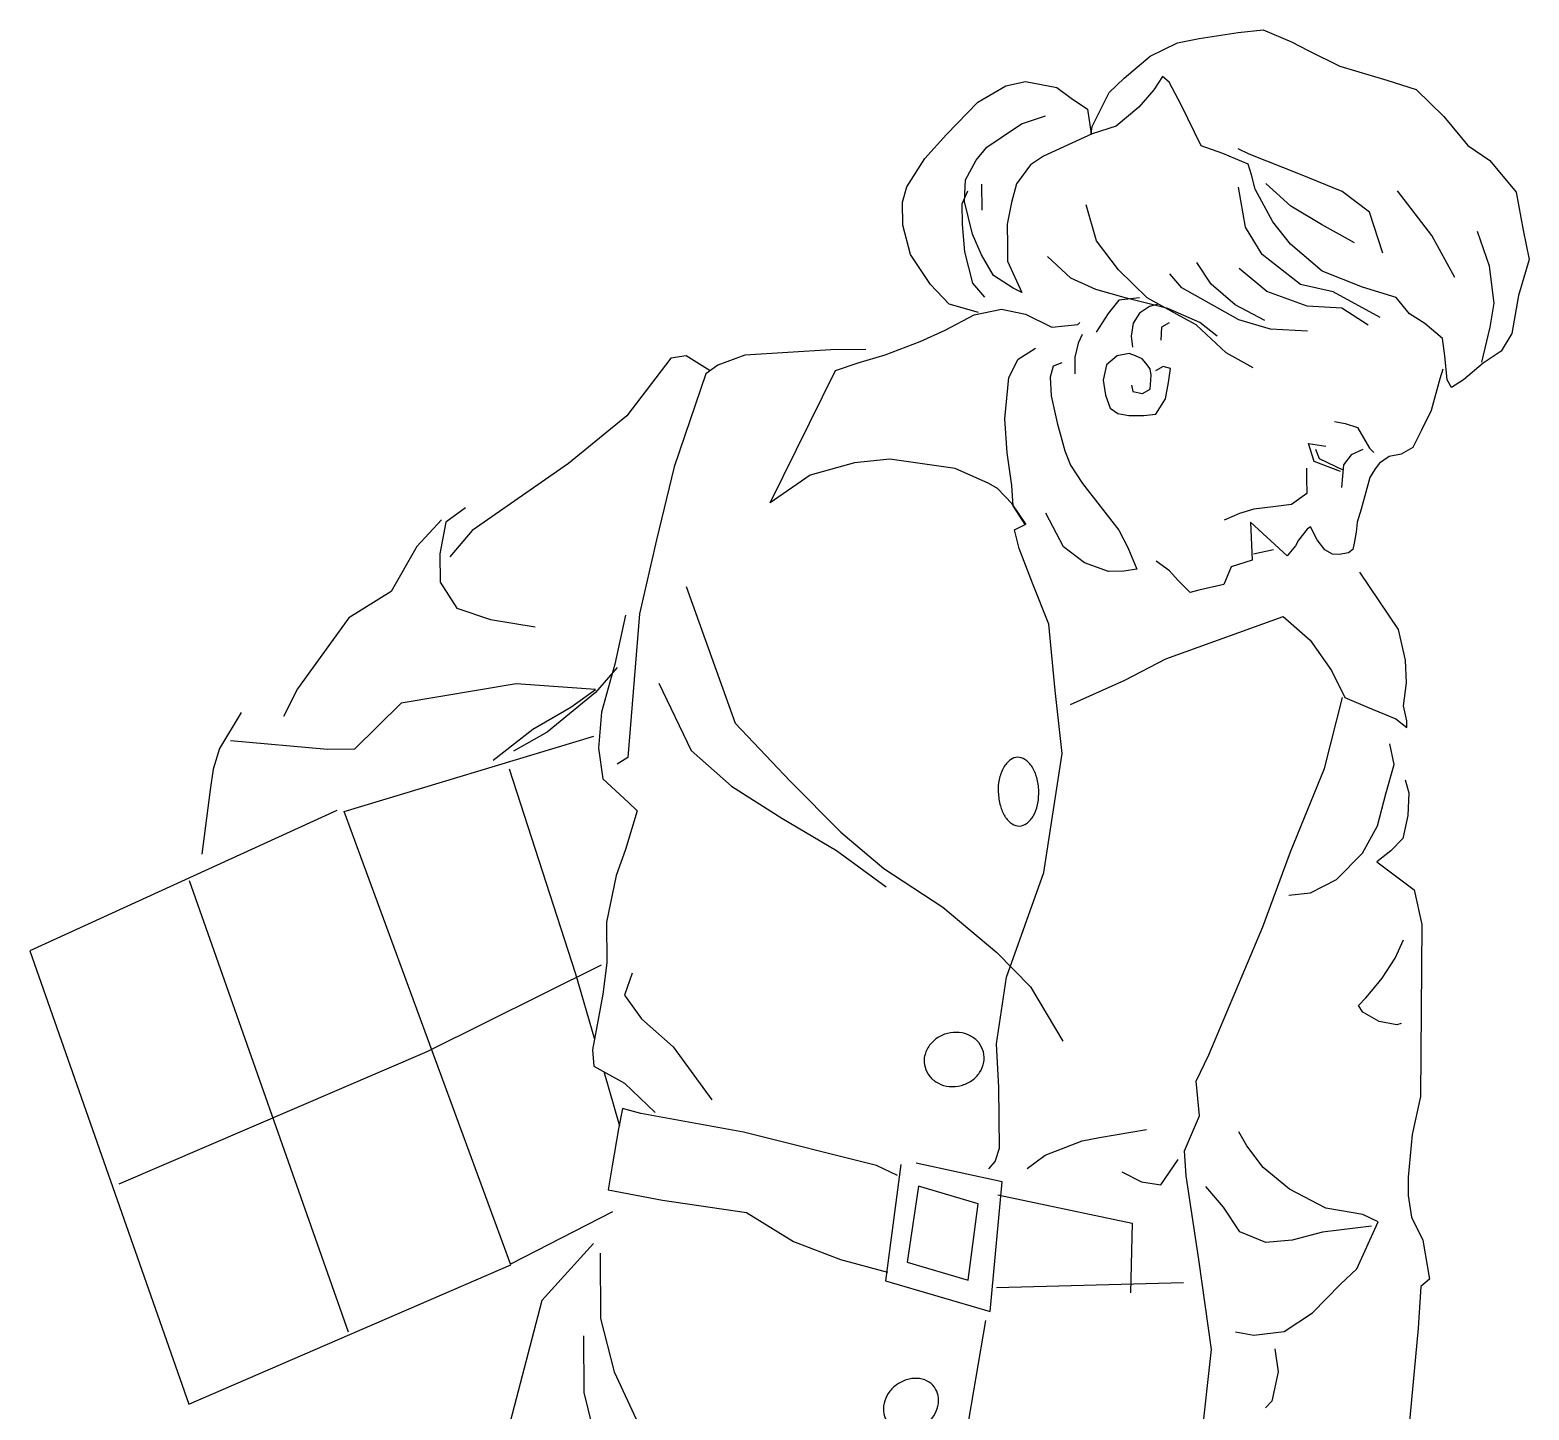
# Model space of a CAD drawing. Header units: millimetres. Extents: x -1535.08 to -1534.1, y 1859.82 to 1861.54.
# Drawn here: x -1535.078 to -1534.269, y 1860.796 to 1861.541 of the extents above; entities that cross this region are included whole.
import ezdxf

# ---------------------------------------------------------------- set-up
doc = ezdxf.new("R2010")
doc.units = ezdxf.units.MM
doc.header["$LTSCALE"] = 10
doc.layers.add('Humanos', color=2, linetype='Continuous')

msp = doc.modelspace()

# ---------------------------------------------------------------- linework, layer by layer
at = {"layer": 'Humanos'}
for p, q in [((-1534.45856, 1861.53366), (-1534.44684, 1861.53612)), ((-1534.44684, 1861.53612), (-1534.42573, 1861.53934)), ((-1534.42573, 1861.53934), (-1534.41231, 1861.54065)), ((-1534.41231, 1861.54065), (-1534.39698, 1861.53425)), ((-1534.47326, 1861.52647), (-1534.45856, 1861.53366)), ((-1534.39698, 1861.53425), (-1534.38804, 1861.52963)), ((-1534.38804, 1861.52963), (-1534.37101, 1861.52107)), ((-1534.48725, 1861.51459), (-1534.47326, 1861.52647)), ((-1534.37101, 1861.52107), (-1534.3456, 1861.51359)), ((-1534.55115, 1861.51046), (-1534.5406, 1861.51291)), ((-1534.5406, 1861.51291), (-1534.52362, 1861.50955)), ((-1534.4954, 1861.50696), (-1534.48725, 1861.51459)), ((-1534.46661, 1861.51546), (-1534.47125, 1861.50837)), ((-1534.46306, 1861.51247), (-1534.46661, 1861.51546)), ((-1534.45657, 1861.50028), (-1534.46306, 1861.51247)), ((-1534.3456, 1861.51359), (-1534.32978, 1861.50854)), ((-1534.56633, 1861.50159), (-1534.55115, 1861.51046)), ((-1534.52362, 1861.50955), (-1534.51584, 1861.50375)), ((-1534.51584, 1861.50375), (-1534.50706, 1861.49796)), ((-1534.4982, 1861.50157), (-1534.4954, 1861.50696)), ((-1534.47125, 1861.50837), (-1534.47938, 1861.49889)), ((-1534.32978, 1861.50854), (-1534.31487, 1861.49391)), ((-1534.58329, 1861.48431), (-1534.56633, 1861.50159)), ((-1534.50706, 1861.49796), (-1534.50509, 1861.48455)), ((-1534.50462, 1861.48858), (-1534.4982, 1861.50157)), ((-1534.47938, 1861.49889), (-1534.4917, 1861.48871)), ((-1534.44578, 1861.47807), (-1534.45657, 1861.50028)), ((-1534.55323, 1861.48292), (-1534.54273, 1861.49007)), ((-1534.54273, 1861.49007), (-1534.52985, 1861.49422)), ((-1534.50509, 1861.48455), (-1534.50462, 1861.48858)), ((-1534.4917, 1861.48871), (-1534.50458, 1861.48455)), ((-1534.31487, 1861.49391), (-1534.3018, 1861.47826)), ((-1534.59491, 1861.47128), (-1534.58329, 1861.48431)), ((-1534.56141, 1861.47747), (-1534.55323, 1861.48292)), ((-1534.50458, 1861.48455), (-1534.53082, 1861.47256)), ((-1534.60467, 1861.45591), (-1534.59491, 1861.47128)), ((-1534.56721, 1861.47037), (-1534.56141, 1861.47747)), ((-1534.53082, 1861.47256), (-1534.53782, 1861.46779)), ((-1534.434, 1861.47398), (-1534.44578, 1861.47807)), ((-1534.42035, 1861.46824), (-1534.434, 1861.47398)), ((-1534.4199, 1861.47361), (-1534.4258, 1861.47641)), ((-1534.3921, 1861.46263), (-1534.4199, 1861.47361)), ((-1534.3018, 1861.47826), (-1534.28997, 1861.47015)), ((-1534.57298, 1861.45974), (-1534.56721, 1861.47037)), ((-1534.53782, 1861.46779), (-1534.54544, 1861.45765)), ((-1534.41862, 1861.46238), (-1534.42035, 1861.46824)), ((-1534.28997, 1861.47015), (-1534.27571, 1861.45317)), ((-1534.60694, 1861.44767), (-1534.60467, 1861.45591)), ((-1534.57354, 1861.44798), (-1534.57298, 1861.45974)), ((-1534.56424, 1861.45747), (-1534.5641, 1861.44338)), ((-1534.54544, 1861.45765), (-1534.5482, 1861.44755)), ((-1534.42187, 1861.43416), (-1534.4256, 1861.45577)), ((-1534.4167, 1861.45468), (-1534.41862, 1861.46238)), ((-1534.40713, 1861.43715), (-1534.4167, 1861.45468)), ((-1534.39731, 1861.44547), (-1534.41085, 1861.45776)), ((-1534.3697, 1861.45345), (-1534.3921, 1861.46263)), ((-1534.60682, 1861.43525), (-1534.60694, 1861.44767)), ((-1534.57471, 1861.4468), (-1534.57175, 1861.45388)), ((-1534.5746, 1861.43556), (-1534.57471, 1861.4468)), ((-1534.56918, 1861.43041), (-1534.57354, 1861.44798)), ((-1534.5482, 1861.44755), (-1534.55044, 1861.43579)), ((-1534.35499, 1861.44235), (-1534.3697, 1861.45345)), ((-1534.32131, 1861.42974), (-1534.33983, 1861.45373)), ((-1534.27571, 1861.45317), (-1534.27199, 1861.43256)), ((-1534.50219, 1861.42685), (-1534.50774, 1861.44626)), ((-1534.38077, 1861.43572), (-1534.39731, 1861.44547)), ((-1534.34773, 1861.4201), (-1534.35499, 1861.44235)), ((-1534.60264, 1861.41951), (-1534.60682, 1861.43525)), ((-1534.57329, 1861.42097), (-1534.5746, 1861.43556)), ((-1534.56438, 1861.41921), (-1534.56918, 1861.43041)), ((-1534.55044, 1861.43579), (-1534.55032, 1861.42404)), ((-1534.41284, 1861.41948), (-1534.42187, 1861.43416)), ((-1534.39762, 1861.42499), (-1534.40713, 1861.43715)), ((-1534.36305, 1861.42582), (-1534.38077, 1861.43572)), ((-1534.2901, 1861.41309), (-1534.29666, 1861.43183)), ((-1534.27199, 1861.43256), (-1534.26882, 1861.41682)), ((-1534.55032, 1861.42404), (-1534.55025, 1861.41582)), ((-1534.49029, 1861.41119), (-1534.50219, 1861.42685)), ((-1534.38053, 1861.41039), (-1534.39762, 1861.42499)), ((-1534.30884, 1861.40704), (-1534.32131, 1861.42974)), ((-1534.59191, 1861.40317), (-1534.60264, 1861.41951)), ((-1534.56893, 1861.40389), (-1534.57329, 1861.42097)), ((-1534.55789, 1861.40819), (-1534.56438, 1861.41921)), ((-1534.55025, 1861.41582), (-1534.54253, 1861.39894)), ((-1534.51609, 1861.40674), (-1534.52862, 1861.41837)), ((-1534.44037, 1861.40344), (-1534.44804, 1861.41511)), ((-1534.39221, 1861.40323), (-1534.41284, 1861.41948)), ((-1534.26882, 1861.41682), (-1534.27451, 1861.3973)), ((-1534.54725, 1861.40125), (-1534.55789, 1861.40819)), ((-1534.50261, 1861.4005), (-1534.51609, 1861.40674)), ((-1534.47488, 1861.39606), (-1534.49029, 1861.41119)), ((-1534.45613, 1861.40144), (-1534.46275, 1861.4091)), ((-1534.4103, 1861.39953), (-1534.42518, 1861.41181)), ((-1534.35863, 1861.40187), (-1534.38053, 1861.41039)), ((-1534.28756, 1861.39315), (-1534.2901, 1861.41309)), ((-1534.58174, 1861.39269), (-1534.59191, 1861.40317)), ((-1534.56248, 1861.3964), (-1534.56893, 1861.40389)), ((-1534.54253, 1861.39894), (-1534.54725, 1861.40125)), ((-1534.48612, 1861.39595), (-1534.50261, 1861.4005)), ((-1534.44314, 1861.39401), (-1534.45613, 1861.40144)), ((-1534.42735, 1861.39232), (-1534.44037, 1861.40344)), ((-1534.38857, 1861.39151), (-1534.4103, 1861.39953)), ((-1534.37455, 1861.39937), (-1534.39221, 1861.40323)), ((-1534.34908, 1861.38551), (-1534.37455, 1861.39937)), ((-1534.34045, 1861.39617), (-1534.35863, 1861.40187)), ((-1534.56593, 1861.38815), (-1534.58174, 1861.39269)), ((-1534.56826, 1861.38695), (-1534.55352, 1861.38994)), ((-1534.55352, 1861.38994), (-1534.54058, 1861.38721)), ((-1534.49013, 1861.39474), (-1534.49594, 1861.38764)), ((-1534.47907, 1861.39602), (-1534.49013, 1861.39474)), ((-1534.46374, 1861.39029), (-1534.48612, 1861.39595)), ((-1534.47366, 1861.39137), (-1534.47899, 1861.3878)), ((-1534.45716, 1861.38616), (-1534.47488, 1861.39606)), ((-1534.46897, 1861.39259), (-1534.47366, 1861.39137)), ((-1534.44655, 1861.38274), (-1534.46374, 1861.39029)), ((-1534.42542, 1861.38411), (-1534.44314, 1861.39401)), ((-1534.41132, 1861.38374), (-1534.42735, 1861.39232)), ((-1534.36977, 1861.39052), (-1534.38857, 1861.39151)), ((-1534.35558, 1861.38125), (-1534.36977, 1861.39052)), ((-1534.33332, 1861.38734), (-1534.34045, 1861.39617)), ((-1534.28979, 1861.3802), (-1534.28756, 1861.39315)), ((-1534.27451, 1861.3973), (-1534.27801, 1861.37679)), ((-1534.58396, 1861.37858), (-1534.56826, 1861.38695)), ((-1534.54058, 1861.38721), (-1534.52641, 1861.3803)), ((-1534.51233, 1861.38161), (-1534.51117, 1861.38279)), ((-1534.49594, 1861.38764), (-1534.50239, 1861.37751)), ((-1534.48246, 1861.3824), (-1534.48357, 1861.37534)), ((-1534.47899, 1861.3878), (-1534.48246, 1861.3824)), ((-1534.463, 1861.38258), (-1534.46717, 1861.38019)), ((-1534.44839, 1861.38155), (-1534.45716, 1861.38616)), ((-1534.43709, 1861.37528), (-1534.44655, 1861.38274)), ((-1534.40842, 1861.37907), (-1534.42542, 1861.38411)), ((-1534.32505, 1861.38222), (-1534.33332, 1861.38734)), ((-1534.31557, 1861.37408), (-1534.32505, 1861.38222)), ((-1534.5975, 1861.37257), (-1534.58396, 1861.37858)), ((-1534.52641, 1861.3803), (-1534.51233, 1861.38161)), ((-1534.50993, 1861.37626), (-1534.51223, 1861.37154)), ((-1534.48357, 1861.37534), (-1534.48285, 1861.36947)), ((-1534.46717, 1861.38019), (-1534.46761, 1861.37314)), ((-1534.4323, 1861.36643), (-1534.44839, 1861.38155)), ((-1534.38844, 1861.37809), (-1534.40842, 1861.37907)), ((-1534.31431, 1861.3647), (-1534.31557, 1861.37408)), ((-1534.29431, 1861.36136), (-1534.28979, 1861.3802)), ((-1534.27801, 1861.37679), (-1534.28379, 1861.36734)), ((-1534.64562, 1861.36792), (-1534.69207, 1861.36513)), ((-1534.62682, 1861.3681), (-1534.64562, 1861.36792)), ((-1534.61622, 1861.36535), (-1534.5975, 1861.37257)), ((-1534.54454, 1861.36301), (-1534.5352, 1861.36897)), ((-1534.51223, 1861.37154), (-1534.51401, 1861.36397)), ((-1534.48466, 1861.36593), (-1534.49102, 1861.36469)), ((-1534.48112, 1861.36479), (-1534.48466, 1861.36593)), ((-1534.41763, 1861.35834), (-1534.4323, 1861.36643)), ((-1534.28379, 1861.36734), (-1534.29363, 1861.3607)), ((-1534.732, 1861.36357), (-1534.7557, 1861.3323)), ((-1534.72379, 1861.36483), (-1534.732, 1861.36357)), ((-1534.71079, 1861.35673), (-1534.72379, 1861.36483)), ((-1534.70662, 1861.35979), (-1534.71312, 1861.35503)), ((-1534.69207, 1861.36513), (-1534.70662, 1861.35979)), ((-1534.64316, 1861.35687), (-1534.63095, 1861.36101)), ((-1534.63095, 1861.36101), (-1534.61622, 1861.36535)), ((-1534.54965, 1861.35306), (-1534.54454, 1861.36301)), ((-1534.52571, 1861.35916), (-1534.52733, 1861.35327)), ((-1534.52103, 1861.36088), (-1534.52571, 1861.35916)), ((-1534.51401, 1861.36397), (-1534.51392, 1861.35508)), ((-1534.49685, 1861.35994), (-1534.49862, 1861.3517)), ((-1534.49102, 1861.36469), (-1534.49685, 1861.35994)), ((-1534.47758, 1861.36314), (-1534.48112, 1861.36479)), ((-1534.47571, 1861.36081), (-1534.47758, 1861.36314)), ((-1534.47334, 1861.35781), (-1534.47571, 1861.36081)), ((-1534.4728, 1861.35429), (-1534.47334, 1861.35781)), ((-1534.4663, 1861.35905), (-1534.47047, 1861.35667)), ((-1534.46226, 1861.35792), (-1534.4663, 1861.35905)), ((-1534.46336, 1861.35036), (-1534.46226, 1861.35792)), ((-1534.31542, 1861.35764), (-1534.31704, 1861.35225)), ((-1534.31301, 1861.35179), (-1534.31431, 1861.3647)), ((-1534.29363, 1861.3607), (-1534.30412, 1861.35187)), ((-1534.71312, 1861.35503), (-1534.73027, 1861.30485)), ((-1534.67839, 1861.28538), (-1534.64316, 1861.35687)), ((-1534.55179, 1861.33072), (-1534.54965, 1861.35306)), ((-1534.52733, 1861.35327), (-1534.52673, 1861.34321)), ((-1534.49862, 1861.3517), (-1534.49737, 1861.34349)), ((-1534.47323, 1861.34674), (-1534.4728, 1861.35429)), ((-1534.46496, 1861.34145), (-1534.46336, 1861.35036)), ((-1534.31704, 1861.35225), (-1534.32158, 1861.33526)), ((-1534.31062, 1861.34761), (-1534.31301, 1861.35179)), ((-1534.30412, 1861.35187), (-1534.31062, 1861.34761)), ((-1534.52673, 1861.34321), (-1534.52357, 1861.32864)), ((-1534.49737, 1861.34349), (-1534.49495, 1861.33646)), ((-1534.48332, 1861.34899), (-1534.48262, 1861.34547)), ((-1534.48262, 1861.34547), (-1534.4774, 1861.34435)), ((-1534.4774, 1861.34435), (-1534.47323, 1861.34674)), ((-1534.47025, 1861.33317), (-1534.46496, 1861.34145)), ((-1534.49495, 1861.33646), (-1534.49073, 1861.33365)), ((-1534.49073, 1861.33365), (-1534.48484, 1861.33253)), ((-1534.32158, 1861.33526), (-1534.32685, 1861.32464)), ((-1534.7557, 1861.3323), (-1534.78718, 1861.30666)), ((-1534.55044, 1861.31244), (-1534.55179, 1861.33072)), ((-1534.52357, 1861.32864), (-1534.5194, 1861.31341)), ((-1534.48484, 1861.33253), (-1534.47662, 1861.33261)), ((-1534.47662, 1861.33261), (-1534.47025, 1861.33317)), ((-1534.37388, 1861.32939), (-1534.368, 1861.32827)), ((-1534.368, 1861.32827), (-1534.36143, 1861.32599)), ((-1534.36143, 1861.32599), (-1534.35495, 1861.31497)), ((-1534.38787, 1861.31751), (-1534.37845, 1861.31592)), ((-1534.38475, 1861.30764), (-1534.38787, 1861.31751)), ((-1534.32685, 1861.32464), (-1534.33146, 1861.3152)), ((-1534.61384, 1861.30898), (-1534.63278, 1861.30696)), ((-1534.57855, 1861.30395), (-1534.61384, 1861.30898)), ((-1534.54792, 1861.29484), (-1534.55044, 1861.31244)), ((-1534.5194, 1861.31341), (-1534.51631, 1861.30572)), ((-1534.3841, 1861.31438), (-1534.38216, 1861.30933)), ((-1534.38216, 1861.30933), (-1534.36893, 1861.30309)), ((-1534.36482, 1861.31135), (-1534.36896, 1861.30594)), ((-1534.35847, 1861.31427), (-1534.36482, 1861.31135)), ((-1534.35495, 1861.31497), (-1534.35258, 1861.31264)), ((-1534.34433, 1861.31037), (-1534.3495, 1861.3068)), ((-1534.3378, 1861.31161), (-1534.34433, 1861.31037)), ((-1534.33146, 1861.3152), (-1534.3378, 1861.31161)), ((-1534.78718, 1861.30666), (-1534.83919, 1861.27042)), ((-1534.73027, 1861.30485), (-1534.73979, 1861.26549)), ((-1534.63278, 1861.30696), (-1534.65672, 1861.30035)), ((-1534.56035, 1861.2959), (-1534.57855, 1861.30395)), ((-1534.51631, 1861.30572), (-1534.50983, 1861.29588)), ((-1534.38891, 1861.30408), (-1534.38886, 1861.29871)), ((-1534.37061, 1861.3024), (-1534.38475, 1861.30764)), ((-1534.36896, 1861.30594), (-1534.37002, 1861.29368)), ((-1534.35182, 1861.30376), (-1534.3548, 1861.29903)), ((-1534.3495, 1861.3068), (-1534.35182, 1861.30376)), ((-1534.65672, 1861.30035), (-1534.67839, 1861.28538)), ((-1534.55562, 1861.29309), (-1534.56035, 1861.2959)), ((-1534.54783, 1861.28494), (-1534.55562, 1861.29309)), ((-1534.54731, 1861.28377), (-1534.54792, 1861.29484)), ((-1534.50983, 1861.29588), (-1534.50032, 1861.28355)), ((-1534.38886, 1861.29871), (-1534.38879, 1861.29048)), ((-1534.35642, 1861.29314), (-1534.35934, 1861.28204)), ((-1534.3548, 1861.29903), (-1534.35642, 1861.29314)), ((-1534.54017, 1861.27377), (-1534.54783, 1861.28494)), ((-1534.38879, 1861.29048), (-1534.39695, 1861.28453)), ((-1534.84283, 1861.28264), (-1534.85333, 1861.27498)), ((-1534.54067, 1861.27377), (-1534.54731, 1861.28377)), ((-1534.52008, 1861.26171), (-1534.52965, 1861.27974)), ((-1534.50032, 1861.28355), (-1534.49013, 1861.27072)), ((-1534.4251, 1861.27956), (-1534.43329, 1861.27596)), ((-1534.4174, 1861.28199), (-1534.4251, 1861.27956)), ((-1534.40684, 1861.28326), (-1534.4174, 1861.28199)), ((-1534.39695, 1861.28453), (-1534.40684, 1861.28326)), ((-1534.35934, 1861.28204), (-1534.36162, 1861.27497)), ((-1534.85569, 1861.27614), (-1534.86898, 1861.26191)), ((-1534.85333, 1861.27498), (-1534.85669, 1861.25783)), ((-1534.83919, 1861.27042), (-1534.85131, 1861.25621)), ((-1534.54652, 1861.27086), (-1534.54067, 1861.27377)), ((-1534.54407, 1861.26081), (-1534.54652, 1861.27086)), ((-1534.49013, 1861.27072), (-1534.48534, 1861.26137)), ((-1534.41918, 1861.27492), (-1534.41831, 1861.25446)), ((-1534.39927, 1861.25682), (-1534.41918, 1861.27492)), ((-1534.3886, 1861.27119), (-1534.39324, 1861.26527)), ((-1534.38677, 1861.27238), (-1534.3886, 1861.27119)), ((-1534.38318, 1861.26536), (-1534.38677, 1861.27238)), ((-1534.36207, 1861.26959), (-1534.36319, 1861.26371)), ((-1534.36162, 1861.27497), (-1534.36207, 1861.26959)), ((-1534.86898, 1861.26191), (-1534.88285, 1861.23761)), ((-1534.73979, 1861.26549), (-1534.74881, 1861.22547)), ((-1534.53684, 1861.24208), (-1534.54407, 1861.26081)), ((-1534.50875, 1861.25292), (-1534.52008, 1861.26171)), ((-1534.48534, 1861.26137), (-1534.48053, 1861.24967)), ((-1534.39489, 1861.26223), (-1534.39927, 1861.25682)), ((-1534.39324, 1861.26527), (-1534.39489, 1861.26223)), ((-1534.3791, 1861.26003), (-1534.38318, 1861.26536)), ((-1534.36319, 1861.26371), (-1534.36383, 1861.26018)), ((-1534.85669, 1861.25783), (-1534.85655, 1861.24256)), ((-1534.49579, 1861.24835), (-1534.50875, 1861.25292)), ((-1534.4629, 1861.24866), (-1534.47, 1861.25396)), ((-1534.41831, 1861.25446), (-1534.42952, 1861.25083)), ((-1534.41756, 1861.25792), (-1534.40669, 1861.26028)), ((-1534.37488, 1861.25772), (-1534.3791, 1861.26003)), ((-1534.37129, 1861.25758), (-1534.37488, 1861.25772)), ((-1534.36616, 1861.25848), (-1534.37129, 1861.25758)), ((-1534.36383, 1861.26018), (-1534.36616, 1861.25848)), ((-1534.48757, 1861.24843), (-1534.49579, 1861.24835)), ((-1534.48053, 1861.24967), (-1534.48757, 1861.24843)), ((-1534.45815, 1861.2435), (-1534.4629, 1861.24866)), ((-1534.42952, 1861.25083), (-1534.43346, 1861.24139)), ((-1534.33925, 1861.21695), (-1534.36019, 1861.24796)), ((-1534.88285, 1861.23761), (-1534.9057, 1861.2233)), ((-1534.85655, 1861.24256), (-1534.84752, 1861.22855)), ((-1534.72378, 1861.2403), (-1534.69723, 1861.16655)), ((-1534.52791, 1861.21985), (-1534.53684, 1861.24208)), ((-1534.45171, 1861.23702), (-1534.45815, 1861.2435)), ((-1534.44702, 1861.23824), (-1534.45171, 1861.23702)), ((-1534.43346, 1861.24139), (-1534.44702, 1861.23824)), ((-1534.84752, 1861.22855), (-1534.82933, 1861.22235)), ((-1534.9057, 1861.2233), (-1534.93353, 1861.18494)), ((-1534.82933, 1861.22235), (-1534.80513, 1861.21838)), ((-1534.75652, 1861.22472), (-1534.76215, 1861.19832)), ((-1534.74881, 1861.22547), (-1534.75512, 1861.14787)), ((-1534.4648, 1861.20115), (-1534.40158, 1861.22407)), ((-1534.40158, 1861.22407), (-1534.38686, 1861.21129)), ((-1534.52455, 1861.18414), (-1534.52791, 1861.21985)), ((-1534.33557, 1861.20054), (-1534.33925, 1861.21695)), ((-1534.38686, 1861.21129), (-1534.37546, 1861.19495)), ((-1534.76095, 1861.19648), (-1534.77257, 1861.18295)), ((-1534.76215, 1861.19832), (-1534.76945, 1861.17241)), ((-1534.48701, 1861.1897), (-1534.4648, 1861.20115)), ((-1534.33495, 1861.18829), (-1534.33557, 1861.20054)), ((-1534.81541, 1861.18774), (-1534.87757, 1861.17725)), ((-1534.77259, 1861.18463), (-1534.81541, 1861.18774)), ((-1534.73855, 1861.18797), (-1534.72109, 1861.15172)), ((-1534.51625, 1861.17649), (-1534.48701, 1861.1897)), ((-1534.37546, 1861.19495), (-1534.36827, 1861.18025)), ((-1534.33651, 1861.17586), (-1534.33495, 1861.18829)), ((-1534.93353, 1861.18494), (-1534.94094, 1861.1701)), ((-1534.77257, 1861.18295), (-1534.79872, 1861.16155)), ((-1534.78592, 1861.1751), (-1534.77259, 1861.18463)), ((-1534.5207, 1861.1501), (-1534.52455, 1861.18414)), ((-1534.37915, 1861.14205), (-1534.36944, 1861.18024)), ((-1534.36827, 1861.18025), (-1534.35597, 1861.17517)), ((-1534.96395, 1861.17223), (-1534.97551, 1861.15282)), ((-1534.87757, 1861.17725), (-1534.90268, 1861.15234)), ((-1534.80645, 1861.16316), (-1534.78592, 1861.1751)), ((-1534.76945, 1861.17241), (-1534.77111, 1861.15292)), ((-1534.35597, 1861.17517), (-1534.34064, 1861.16877)), ((-1534.33475, 1861.16765), (-1534.33651, 1861.17586)), ((-1534.69723, 1861.16655), (-1534.66756, 1861.13511)), ((-1534.34064, 1861.16877), (-1534.33472, 1861.16413)), ((-1534.33472, 1861.16413), (-1534.33475, 1861.16765)), ((-1534.91728, 1861.1522), (-1534.96968, 1861.15691)), ((-1534.90823, 1861.11872), (-1534.77352, 1861.15944)), ((-1534.82794, 1861.14651), (-1534.80645, 1861.16316)), ((-1534.79872, 1861.16155), (-1534.81691, 1861.15131)), ((-1534.34158, 1861.14409), (-1534.34403, 1861.15531)), ((-1534.97551, 1861.15282), (-1534.97893, 1861.14155)), ((-1534.90268, 1861.15234), (-1534.91728, 1861.1522)), ((-1534.77111, 1861.15292), (-1534.76861, 1861.1365)), ((-1534.75512, 1861.14787), (-1534.76096, 1861.14429)), ((-1534.72109, 1861.15172), (-1534.69926, 1861.13246)), ((-1534.53066, 1861.0859), (-1534.5207, 1861.1501)), ((-1534.97893, 1861.14155), (-1534.98067, 1861.13045)), ((-1534.81917, 1861.14189), (-1534.78338, 1861.03114)), ((-1534.39752, 1861.09707), (-1534.37915, 1861.14205)), ((-1534.34612, 1861.12827), (-1534.34158, 1861.14409)), ((-1534.76861, 1861.1365), (-1534.75489, 1861.12371)), ((-1534.69926, 1861.13246), (-1534.67207, 1861.1151)), ((-1534.66756, 1861.13511), (-1534.64028, 1861.10768)), ((-1534.33563, 1861.13592), (-1534.33371, 1861.12889)), ((-1534.98067, 1861.13045), (-1534.98504, 1861.09567)), ((-1534.75489, 1861.12371), (-1534.75015, 1861.11905)), ((-1534.35066, 1861.11111), (-1534.34612, 1861.12827)), ((-1534.33371, 1861.12889), (-1534.33427, 1861.11664)), ((-1534.91226, 1861.11936), (-1535.07785, 1861.0436)), ((-1534.8183, 1860.87406), (-1534.90823, 1861.11872)), ((-1534.75015, 1861.11905), (-1534.75649, 1861.09835)), ((-1534.67207, 1861.1151), (-1534.64254, 1861.09776)), ((-1534.33427, 1861.11664), (-1534.337, 1861.10419)), ((-1534.64028, 1861.10768), (-1534.61711, 1861.08793)), ((-1534.35874, 1861.09627), (-1534.35066, 1861.11111)), ((-1534.337, 1861.10419), (-1534.34348, 1861.09759)), ((-1534.75649, 1861.09835), (-1534.76156, 1861.08421)), ((-1534.64254, 1861.09776), (-1534.61584, 1861.07804)), ((-1534.4124, 1861.05649), (-1534.39752, 1861.09707)), ((-1534.3727, 1861.08204), (-1534.35874, 1861.09627)), ((-1534.34348, 1861.09759), (-1534.35098, 1861.09164)), ((-1534.35098, 1861.09164), (-1534.33086, 1861.07656)), ((-1534.76156, 1861.08421), (-1534.76669, 1861.05899)), ((-1534.61711, 1861.08793), (-1534.58519, 1861.06709)), ((-1534.55076, 1861.02932), (-1534.53066, 1861.0859)), ((-1534.99195, 1861.08151), (-1534.90606, 1860.83798)), ((-1534.39847, 1861.07357), (-1534.38673, 1861.07485)), ((-1534.38673, 1861.07485), (-1534.3727, 1861.08204)), ((-1534.33086, 1861.07656), (-1534.32666, 1861.05781)), ((-1534.58519, 1861.06709), (-1534.55609, 1861.0427)), ((-1534.76669, 1861.05899), (-1534.76648, 1861.03717)), ((-1534.44162, 1860.9874), (-1534.4124, 1861.05649)), ((-1534.32666, 1861.05781), (-1534.32745, 1860.96499)), ((-1535.07785, 1861.0436), (-1534.99212, 1860.7989)), ((-1534.55609, 1861.0427), (-1534.53779, 1861.02408)), ((-1534.34108, 1861.03954), (-1534.33648, 1861.04949)), ((-1534.86353, 1860.98926), (-1534.76933, 1861.03597)), ((-1534.76648, 1861.03717), (-1534.76867, 1861.0202)), ((-1534.34803, 1861.0289), (-1534.34108, 1861.03954)), ((-1534.78338, 1861.03114), (-1534.77321, 1860.99583)), ((-1534.75284, 1861.03143), (-1534.75692, 1861.01964)), ((-1534.55629, 1860.99336), (-1534.55076, 1861.02932)), ((-1534.35384, 1861.0218), (-1534.34803, 1861.0289)), ((-1534.76867, 1861.0202), (-1534.77091, 1861.00843)), ((-1534.75692, 1861.01964), (-1534.7479, 1861.0068)), ((-1534.53779, 1861.02408), (-1534.52039, 1860.99487)), ((-1534.36081, 1861.01401), (-1534.35682, 1861.01825)), ((-1534.35682, 1861.01825), (-1534.35384, 1861.0218)), ((-1534.35843, 1861.01051), (-1534.36081, 1861.01401)), ((-1534.34965, 1861.00539), (-1534.35843, 1861.01051)), ((-1534.77091, 1861.00843), (-1534.77426, 1860.99011)), ((-1534.7479, 1861.0068), (-1534.73081, 1860.9917)), ((-1534.34024, 1861.00364), (-1534.34965, 1861.00539)), ((-1534.3379, 1861.00433), (-1534.34024, 1861.00364)), ((-1535.02966, 1860.91786), (-1534.86353, 1860.98926)), ((-1534.77426, 1860.99011), (-1534.77351, 1860.98139)), ((-1534.73081, 1860.9917), (-1534.7099, 1860.9632)), ((-1534.55489, 1860.96988), (-1534.55629, 1860.99336)), ((-1534.44853, 1860.97324), (-1534.44162, 1860.9874)), ((-1534.77351, 1860.98139), (-1534.75697, 1860.97215)), ((-1534.76821, 1860.97843), (-1534.75977, 1860.94913)), ((-1534.75697, 1860.97215), (-1534.74037, 1860.95636)), ((-1534.55458, 1860.93699), (-1534.55489, 1860.96988)), ((-1534.44667, 1860.95446), (-1534.44853, 1860.97324)), ((-1534.32745, 1860.96499), (-1534.33196, 1860.94448)), ((-1534.75802, 1860.95854), (-1534.76026, 1860.94745)), ((-1534.74809, 1860.95579), (-1534.75802, 1860.95854)), ((-1534.69278, 1860.94574), (-1534.74809, 1860.95579)), ((-1534.45472, 1860.93559), (-1534.44667, 1860.95446)), ((-1534.76026, 1860.94745), (-1534.76359, 1860.92744)), ((-1534.62095, 1860.92763), (-1534.69278, 1860.94574)), ((-1534.5006, 1860.94287), (-1534.4753, 1860.94714)), ((-1534.42118, 1860.93826), (-1534.42545, 1860.94594)), ((-1534.55686, 1860.92992), (-1534.55458, 1860.93699)), ((-1534.52988, 1860.93319), (-1534.50998, 1860.94094)), ((-1534.50998, 1860.94094), (-1534.5006, 1860.94287)), ((-1534.41234, 1860.92659), (-1534.42118, 1860.93826)), ((-1534.33196, 1860.94448), (-1534.33409, 1860.92147)), ((-1534.55323, 1860.91887), (-1534.59965, 1860.92901)), ((-1534.56035, 1860.92586), (-1534.55686, 1860.92992)), ((-1534.53971, 1860.92605), (-1534.52988, 1860.93319)), ((-1534.46746, 1860.91734), (-1534.45819, 1860.93086)), ((-1534.45392, 1860.92217), (-1534.45472, 1860.93559)), ((-1534.76359, 1860.92744), (-1534.76582, 1860.9145)), ((-1534.60965, 1860.92237), (-1534.62095, 1860.92763)), ((-1534.60786, 1860.92826), (-1534.61616, 1860.86541)), ((-1534.48867, 1860.92419), (-1534.47805, 1860.91892)), ((-1534.44711, 1860.87692), (-1534.45392, 1860.92217)), ((-1534.39813, 1860.91498), (-1534.41234, 1860.92659)), ((-1534.33409, 1860.92147), (-1534.33399, 1860.91156)), ((-1534.76582, 1860.9145), (-1534.7364, 1860.90891)), ((-1534.59836, 1860.9166), (-1534.60451, 1860.87542)), ((-1534.56604, 1860.90701), (-1534.59836, 1860.9166)), ((-1534.55962, 1860.84883), (-1534.55323, 1860.91887)), ((-1534.47805, 1860.91892), (-1534.46746, 1860.91734)), ((-1534.43378, 1860.90524), (-1534.44329, 1860.9164)), ((-1534.37857, 1860.9046), (-1534.39813, 1860.91498)), ((-1534.7364, 1860.90891), (-1534.69119, 1860.90229)), ((-1534.57153, 1860.86584), (-1534.56604, 1860.90701)), ((-1534.55552, 1860.9118), (-1534.48304, 1860.89655)), ((-1534.42493, 1860.8919), (-1534.43378, 1860.90524)), ((-1534.35856, 1860.90126), (-1534.37857, 1860.9046)), ((-1534.33399, 1860.91156), (-1534.3322, 1860.89983)), ((-1534.8183, 1860.87456), (-1534.76336, 1860.90278)), ((-1534.69119, 1860.90229), (-1534.6657, 1860.88659)), ((-1534.48304, 1860.89655), (-1534.48386, 1860.85895)), ((-1534.36181, 1860.87186), (-1534.3503, 1860.89731)), ((-1534.3503, 1860.89731), (-1534.35856, 1860.90126)), ((-1534.3322, 1860.89983), (-1534.32621, 1860.88747)), ((-1534.41078, 1860.88616), (-1534.42493, 1860.8919)), ((-1534.38029, 1860.89166), (-1534.3967, 1860.88747)), ((-1534.3538, 1860.89493), (-1534.38029, 1860.89166)), ((-1534.77377, 1860.88556), (-1534.80167, 1860.85475)), ((-1534.77019, 1860.88039), (-1534.76986, 1860.84515)), ((-1534.6657, 1860.88659), (-1534.64044, 1860.87693)), ((-1534.3967, 1860.88747), (-1534.41078, 1860.88616)), ((-1534.32621, 1860.88747), (-1534.32249, 1860.86636)), ((-1534.99212, 1860.7989), (-1534.8183, 1860.87406)), ((-1534.64044, 1860.87693), (-1534.61503, 1860.87012)), ((-1534.60451, 1860.87542), (-1534.57153, 1860.86584)), ((-1534.4401, 1860.82832), (-1534.44711, 1860.87692)), ((-1534.61616, 1860.86541), (-1534.55962, 1860.84883)), ((-1534.55621, 1860.86179), (-1534.45521, 1860.8646)), ((-1534.37062, 1860.86356), (-1534.36181, 1860.87186)), ((-1534.32249, 1860.86636), (-1534.32715, 1860.86229)), ((-1534.38575, 1860.84814), (-1534.37062, 1860.86356)), ((-1534.32715, 1860.86229), (-1534.32861, 1860.83996)), ((-1534.80167, 1860.85475), (-1534.8198, 1860.78527)), ((-1534.40092, 1860.83809), (-1534.38575, 1860.84814)), ((-1534.76986, 1860.84515), (-1534.76254, 1860.81636)), ((-1534.57241, 1860.78293), (-1534.56192, 1860.84411)), ((-1534.32861, 1860.83996), (-1534.33561, 1860.76454)), ((-1534.77917, 1860.83567), (-1534.77888, 1860.80513)), ((-1534.42727, 1860.83784), (-1534.41735, 1860.83609)), ((-1534.41735, 1860.83609), (-1534.40092, 1860.83809)), ((-1534.44768, 1860.76062), (-1534.4401, 1860.82832)), ((-1534.40604, 1860.82865), (-1534.40424, 1860.81625)), ((-1534.76254, 1860.81636), (-1534.72776, 1860.74151)), ((-1534.40424, 1860.81625), (-1534.40761, 1860.80044)), ((-1534.77888, 1860.80513), (-1534.77154, 1860.77516)), ((-1534.40761, 1860.80044), (-1534.4111, 1860.79688))]:
    msp.add_line(p, q, dxfattribs=at)
for points in [[(-1534.54484, 1861.14803, 0.154523), (-1534.54864, 1861.14671, 0.106798), (-1534.55241, 1861.14239, 0.073342), (-1534.55481, 1861.13598, 0.073719), (-1534.55524, 1861.12919, 0.059854), (-1534.55414, 1861.12178, 0.073342), (-1534.55169, 1861.11617, 0.106798), (-1534.54768, 1861.11206, 0.154523), (-1534.54382, 1861.11095, 0.154523), (-1534.54003, 1861.11227, 0.106798), (-1534.53625, 1861.11659, 0.073342), (-1534.53411, 1861.12233, 0.059854), (-1534.53342, 1861.12979, 0.059854), (-1534.53452, 1861.1372, 0.073342), (-1534.53698, 1861.14281, 0.106798), (-1534.54098, 1861.14692, 0.154523)], [(-1534.58269, 1860.99898, 0.088766), (-1534.58852, 1860.9963, 0.093917), (-1534.59276, 1860.99196, 0.102256), (-1534.59518, 1860.98598, 0.128415), (-1534.59479, 1860.98082, 0.109051), (-1534.59224, 1860.97582, 0.102256), (-1534.58759, 1860.97208, 0.093917), (-1534.58177, 1860.97036, 0.088766), (-1534.57538, 1860.97086, 0.088766), (-1534.56955, 1860.97354, 0.093917), (-1534.56531, 1860.97787, 0.102256), (-1534.56307, 1860.98341, 0.109051), (-1534.56328, 1860.98902, 0.109051), (-1534.56583, 1860.99401, 0.102256), (-1534.57048, 1860.99776, 0.093917), (-1534.5763, 1860.99948, 0.088766)], [(-1534.61493, 1860.78907, 0.115055), (-1534.61102, 1860.78582, 0.10388), (-1534.60559, 1860.78438, 0.091198), (-1534.59934, 1860.78521, 0.100662), (-1534.59436, 1860.78802, 0.083889), (-1534.59008, 1860.79256, 0.091198), (-1534.5878, 1860.79784, 0.10388), (-1534.58771, 1860.80346, 0.115055), (-1534.58977, 1860.8081, 0.115055), (-1534.59368, 1860.81135, 0.10388), (-1534.59911, 1860.81278, 0.091198), (-1534.60481, 1860.81203, 0.083889), (-1534.61034, 1860.80915, 0.083889), (-1534.61463, 1860.80461, 0.091198), (-1534.6169, 1860.79932, 0.10388), (-1534.617, 1860.79371, 0.115055)]]:
    msp.add_lwpolyline(points, format="xyb", close=True, dxfattribs=at)

doc.saveas('drawing.dxf')
